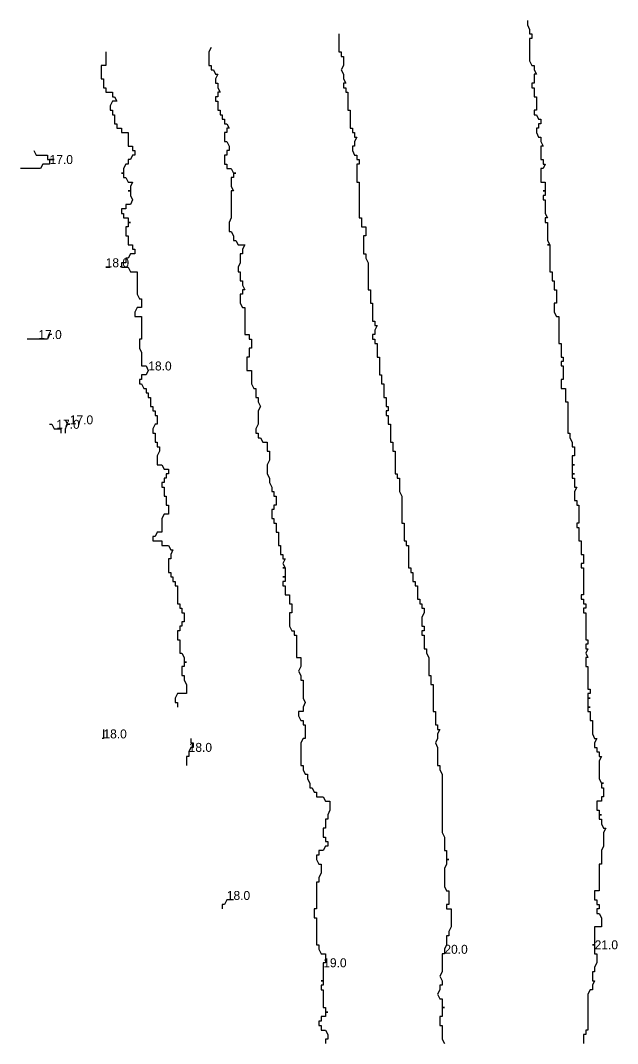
# Model space of a CAD drawing. Extents: x 570945 to 571084, y 5181390 to 5181594.
# Drawn here: x 570944.9 to 571011.4, y 5181480 to 5181594 of the extents above; entities that cross this region are included whole.
import ezdxf

# ---------------------------------------------------------------- set-up
doc = ezdxf.new("R2010")
doc.units = 0
for name, color, linetype in [('170', 7, 'CONTINUOUS'), ('180', 7, 'CONTINUOUS'), ('190', 7, 'CONTINUOUS'), ('200', 7, 'CONTINUOUS'), ('210', 7, 'CONTINUOUS')]:
    doc.layers.add(name, color=color, linetype=linetype)

msp = doc.modelspace()

# ---------------------------------------------------------------- linework, layer by layer
at = {"layer": '170'}
for points in [[(570946.375, 5181579.5), (570946.625, 5181579), (570946.875, 5181579), (570947.125, 5181579), (570947.375, 5181579), (570947.625, 5181579), (570947.875, 5181579), (570947.875, 5181578.5), (570948.125, 5181578.5), (570948.375, 5181578.5), (570948.625, 5181578.5), (570948.375, 5181578.5), (570948.125, 5181578.5), (570948.125, 5181578), (570947.875, 5181578), (570947.625, 5181578), (570947.375, 5181578), (570947.125, 5181577.5), (570946.875, 5181577.5), (570946.625, 5181577.5), (570946.375, 5181577.5), (570946.125, 5181577.5), (570945.875, 5181577.5), (570945.625, 5181577.5), (570945.375, 5181577.5), (570945.125, 5181577.5), (570944.875, 5181577.5)], [(570948.375, 5181559), (570948.125, 5181559), (570947.875, 5181558.5), (570947.625, 5181558.5), (570947.375, 5181558.5), (570947.125, 5181558.5), (570946.875, 5181558.5), (570946.625, 5181558.5), (570946.375, 5181558.5), (570946.125, 5181558.5), (570945.875, 5181558.5), (570945.625, 5181558.5)], [(570949.875, 5181549.5), (570950.125, 5181549), (570950.375, 5181549), (570950.125, 5181549), (570949.875, 5181548.5), (570949.875, 5181548)], [(570948.125, 5181549), (570948.375, 5181549), (570948.625, 5181548.5), (570948.875, 5181548.5), (570949.125, 5181548.5), (570949.375, 5181548.5), (570949.375, 5181548)]]:
    msp.add_lwpolyline(points, dxfattribs=at)
at = {"layer": '180'}
for points in [[(570954.375, 5181590.5), (570954.375, 5181590), (570954.375, 5181589.5), (570954.375, 5181589), (570954.125, 5181589), (570953.875, 5181589), (570953.875, 5181588.5), (570953.875, 5181588), (570953.875, 5181587.5), (570954.125, 5181587.5), (570954.125, 5181587), (570954.125, 5181586.5), (570954.375, 5181586.5), (570954.375, 5181586), (570954.625, 5181586), (570954.875, 5181586), (570955.125, 5181586), (570955.125, 5181585.5), (570955.375, 5181585.5), (570955.625, 5181585), (570955.375, 5181585), (570955.125, 5181585), (570954.875, 5181584.5), (570954.875, 5181584), (570955.125, 5181584), (570955.125, 5181583.5), (570955.375, 5181583.5), (570955.375, 5181583), (570955.375, 5181582.5), (570955.625, 5181582.5), (570955.625, 5181582), (570955.875, 5181582), (570956.125, 5181582), (570956.125, 5181581.5), (570956.375, 5181581.5), (570956.625, 5181581.5), (570956.875, 5181581.5), (570956.875, 5181581), (570956.875, 5181580.5), (570956.875, 5181580), (570957.125, 5181580), (570957.375, 5181580), (570957.375, 5181579.5), (570957.625, 5181579.5), (570957.625, 5181579), (570957.375, 5181579), (570957.125, 5181578.5), (570956.875, 5181578.5), (570956.875, 5181578), (570956.625, 5181578), (570956.375, 5181577.5), (570956.375, 5181577), (570956.125, 5181577), (570956.375, 5181577), (570956.375, 5181576.5), (570956.625, 5181576.5), (570956.875, 5181576), (570957.125, 5181576), (570957.375, 5181576), (570957.125, 5181575.5), (570957.125, 5181575), (570956.875, 5181575), (570957.125, 5181575), (570957.125, 5181574.5), (570957.375, 5181574), (570957.125, 5181573.5), (570956.875, 5181573.5), (570956.625, 5181573.5), (570956.625, 5181573), (570956.375, 5181573), (570956.125, 5181573), (570956.125, 5181572.5), (570956.375, 5181572.5), (570956.375, 5181572), (570956.625, 5181572), (570956.875, 5181572), (570956.875, 5181571.5), (570957.125, 5181571.5), (570956.875, 5181571.5), (570956.875, 5181571), (570956.625, 5181571), (570956.625, 5181570.5), (570956.625, 5181570), (570956.875, 5181570), (570956.875, 5181569.5), (570956.875, 5181569), (570957.125, 5181569), (570957.375, 5181569), (570957.375, 5181568.5), (570957.625, 5181568.5), (570957.625, 5181568), (570957.375, 5181568), (570957.125, 5181568), (570956.875, 5181567.5), (570956.625, 5181567.5), (570956.625, 5181567), (570956.375, 5181567), (570956.125, 5181567), (570956.125, 5181566.5), (570956.375, 5181566.5), (570956.625, 5181566.5), (570956.875, 5181566.5), (570957.125, 5181566), (570957.375, 5181566), (570957.625, 5181566), (570957.875, 5181566), (570957.875, 5181565.5), (570957.875, 5181565), (570957.875, 5181564.5), (570957.875, 5181564), (570957.875, 5181563.5), (570958.125, 5181563), (570958.375, 5181563), (570958.375, 5181562.5), (570958.375, 5181562), (570958.125, 5181562), (570957.875, 5181562), (570957.625, 5181561.5), (570957.625, 5181561), (570957.875, 5181561), (570958.125, 5181561), (570958.375, 5181561), (570958.375, 5181560.5), (570958.375, 5181560), (570958.375, 5181559.5), (570958.375, 5181559), (570958.375, 5181558.5), (570958.125, 5181558.5), (570958.125, 5181558), (570958.125, 5181557.5), (570958.375, 5181557), (570958.375, 5181556.5), (570958.375, 5181556), (570958.375, 5181555.5), (570958.625, 5181555.5), (570958.875, 5181555.5), (570959.125, 5181555), (570958.875, 5181554.5), (570958.625, 5181554.5), (570958.375, 5181554.5), (570958.375, 5181554), (570958.125, 5181554), (570958.125, 5181553.5), (570958.375, 5181553.5), (570958.625, 5181553), (570958.875, 5181553), (570958.875, 5181552.5), (570959.125, 5181552.5), (570959.125, 5181552), (570959.375, 5181552), (570959.375, 5181551.5), (570959.375, 5181551), (570959.625, 5181551), (570959.625, 5181550.5), (570959.875, 5181550.5), (570959.875, 5181550), (570960.125, 5181550), (570960.125, 5181549.5), (570960.125, 5181549), (570959.875, 5181549), (570959.625, 5181548.5), (570959.625, 5181548), (570959.875, 5181548), (570959.875, 5181547.5), (570959.875, 5181547), (570960.125, 5181547), (570960.125, 5181546.5), (570960.375, 5181546.5), (570960.375, 5181546), (570960.125, 5181545.5), (570960.125, 5181545), (570960.125, 5181544.5), (570960.375, 5181544.5), (570960.625, 5181544.5), (570960.875, 5181544), (570961.125, 5181544), (570961.375, 5181544), (570961.375, 5181543.5), (570961.125, 5181543.5), (570961.125, 5181543), (570960.875, 5181543), (570960.875, 5181542.5), (570960.625, 5181542.5), (570960.625, 5181542), (570960.875, 5181542), (570960.875, 5181541.5), (570960.875, 5181541), (570961.125, 5181541), (570961.125, 5181540.5), (570961.125, 5181540), (570961.375, 5181540), (570961.375, 5181539.5), (570961.375, 5181539), (570961.125, 5181539), (570960.875, 5181539), (570960.625, 5181538.5), (570960.625, 5181538), (570960.625, 5181537.5), (570960.625, 5181537), (570960.375, 5181537), (570960.125, 5181537), (570959.875, 5181536.5), (570959.625, 5181536.5), (570959.625, 5181536), (570959.875, 5181536), (570960.125, 5181536), (570960.375, 5181536), (570960.625, 5181536), (570960.625, 5181535.5), (570960.875, 5181535.5), (570961.125, 5181535.5), (570961.375, 5181535.5), (570961.625, 5181535), (570961.875, 5181535), (570961.625, 5181534.5), (570961.625, 5181534), (570961.375, 5181534), (570961.375, 5181533.5), (570961.375, 5181533), (570961.375, 5181532.5), (570961.625, 5181532.5), (570961.625, 5181532), (570961.875, 5181532), (570961.875, 5181531.5), (570962.125, 5181531.5), (570962.125, 5181531), (570962.375, 5181531), (570962.375, 5181530.5), (570962.375, 5181530), (570962.375, 5181529.5), (570962.375, 5181529), (570962.625, 5181529), (570962.625, 5181528.5), (570962.875, 5181528.5), (570962.875, 5181528), (570963.125, 5181528), (570963.125, 5181527.5), (570963.125, 5181527), (570962.875, 5181527), (570962.875, 5181526.5), (570962.625, 5181526.5), (570962.625, 5181526), (570962.375, 5181526), (570962.375, 5181525.5), (570962.375, 5181525), (570962.625, 5181525), (570962.625, 5181524.5), (570962.625, 5181524), (570962.625, 5181523.5), (570962.875, 5181523.5), (570963.125, 5181523), (570963.125, 5181522.5), (570963.375, 5181522.5), (570963.125, 5181522.5), (570963.125, 5181522), (570962.875, 5181522), (570962.875, 5181521.5), (570962.875, 5181521), (570963.125, 5181521), (570963.125, 5181520.5), (570963.375, 5181520), (570963.375, 5181519.5), (570963.375, 5181519), (570963.125, 5181519), (570962.875, 5181519), (570962.625, 5181519), (570962.375, 5181519), (570962.125, 5181518.5), (570962.125, 5181518), (570962.375, 5181518), (570962.375, 5181517.5)], [(570954.125, 5181515), (570954.125, 5181514.5), (570954.125, 5181514), (570954, 5181514)], [(570963.875, 5181514), (570963.875, 5181513.5), (570964.125, 5181513.5), (570964.125, 5181513), (570963.875, 5181513), (570963.625, 5181512.5), (570963.625, 5181512), (570963.375, 5181512), (570963.375, 5181511.5), (570963.375, 5181511)], [(570968.625, 5181496), (570968.375, 5181496), (570968.125, 5181496), (570967.875, 5181496), (570967.625, 5181495.5), (570967.375, 5181495.5), (570967.375, 5181495)]]:
    msp.add_lwpolyline(points, dxfattribs=at)
msp.add_lwpolyline([(570954.875, 5181566.5), (570954.625, 5181566.5), (570954.375, 5181566.5), (570954.625, 5181566.5), (570954.875, 5181566.5)], close=True, dxfattribs=at)
at = {"layer": '190'}
msp.add_lwpolyline([(570966.125, 5181591), (570965.875, 5181590.5), (570965.875, 5181590), (570965.875, 5181589.5), (570965.875, 5181589), (570966.125, 5181589), (570966.125, 5181588.5), (570966.375, 5181588.5), (570966.625, 5181588), (570966.875, 5181588), (570966.625, 5181587.5), (570966.625, 5181587), (570966.875, 5181587), (570966.875, 5181586.5), (570967.125, 5181586), (570966.875, 5181586), (570966.875, 5181585.5), (570966.625, 5181585.5), (570966.625, 5181585), (570966.875, 5181585), (570966.875, 5181584.5), (570966.875, 5181584), (570967.125, 5181584), (570967.125, 5181583.5), (570967.375, 5181583.5), (570967.375, 5181583), (570967.625, 5181583), (570967.625, 5181582.5), (570967.875, 5181582.5), (570968.125, 5181582), (570967.875, 5181582), (570967.875, 5181581.5), (570967.625, 5181581.5), (570967.625, 5181581), (570967.625, 5181580.5), (570967.875, 5181580.5), (570968.125, 5181580), (570968.125, 5181579.5), (570967.875, 5181579.5), (570967.875, 5181579), (570967.625, 5181579), (570967.625, 5181578.5), (570967.625, 5181578), (570967.875, 5181578), (570967.875, 5181577.5), (570968.125, 5181577.5), (570968.375, 5181577.5), (570968.625, 5181577), (570968.875, 5181577), (570968.625, 5181577), (570968.625, 5181576.5), (570968.375, 5181576.5), (570968.375, 5181576), (570968.375, 5181575.5), (570968.625, 5181575), (570968.375, 5181575), (570968.375, 5181574.5), (570968.375, 5181574), (570968.375, 5181573.5), (570968.375, 5181573), (570968.375, 5181572.5), (570968.375, 5181572), (570968.125, 5181571.5), (570968.125, 5181571), (570968.125, 5181570.5), (570968.375, 5181570.5), (570968.625, 5181570), (570968.625, 5181569.5), (570968.875, 5181569.5), (570969.125, 5181569), (570969.375, 5181569), (570969.625, 5181569), (570969.875, 5181569), (570969.625, 5181568.5), (570969.625, 5181568), (570969.375, 5181568), (570969.375, 5181567.5), (570969.375, 5181567), (570969.125, 5181566.5), (570969.125, 5181566), (570969.375, 5181566), (570969.375, 5181565.5), (570969.375, 5181565), (570969.625, 5181565), (570969.625, 5181564.5), (570969.875, 5181564), (570969.625, 5181564), (570969.625, 5181563.5), (570969.375, 5181563.5), (570969.375, 5181563), (570969.375, 5181562.5), (570969.625, 5181562), (570969.875, 5181562), (570969.875, 5181561.5), (570969.875, 5181561), (570969.875, 5181560.5), (570969.875, 5181560), (570969.875, 5181559.5), (570969.875, 5181559), (570970.125, 5181559), (570970.375, 5181559), (570970.375, 5181558.5), (570970.625, 5181558.5), (570970.625, 5181558), (570970.625, 5181557.5), (570970.375, 5181557.5), (570970.375, 5181557), (570970.375, 5181556.5), (570970.125, 5181556.5), (570970.125, 5181556), (570970.125, 5181555.5), (570970.125, 5181555), (570970.375, 5181555), (570970.625, 5181555), (570970.625, 5181554.5), (570970.625, 5181554), (570970.625, 5181553.5), (570970.875, 5181553), (570971.125, 5181553), (570971.125, 5181552.5), (570971.125, 5181552), (570971.375, 5181552), (570971.375, 5181551.5), (570971.625, 5181551), (570971.375, 5181550.5), (570971.375, 5181550), (570971.375, 5181549.5), (570971.375, 5181549), (570971.125, 5181548.5), (570971.125, 5181548), (570971.375, 5181548), (570971.375, 5181547.5), (570971.625, 5181547.5), (570971.875, 5181547), (570972.125, 5181547), (570972.375, 5181547), (570972.375, 5181546.5), (570972.375, 5181546), (570972.625, 5181546), (570972.625, 5181545.5), (570972.625, 5181545), (570972.375, 5181544.5), (570972.375, 5181544), (570972.375, 5181543.5), (570972.625, 5181543), (570972.625, 5181542.5), (570972.875, 5181542), (570972.875, 5181541.5), (570973.125, 5181541.5), (570973.125, 5181541), (570973.375, 5181541), (570973.375, 5181540.5), (570973.375, 5181540), (570973.125, 5181540), (570973.125, 5181539.5), (570972.875, 5181539.5), (570972.875, 5181539), (570972.875, 5181538.5), (570973.125, 5181538.5), (570973.125, 5181538), (570973.375, 5181538), (570973.375, 5181537.5), (570973.375, 5181537), (570973.625, 5181537), (570973.625, 5181536.5), (570973.625, 5181536), (570973.625, 5181535.5), (570973.875, 5181535.5), (570973.875, 5181535), (570973.875, 5181534.5), (570974.125, 5181534.5), (570974.125, 5181534), (570974.375, 5181534), (570974.125, 5181533.5), (570974.375, 5181533), (570974.125, 5181533), (570974.375, 5181533), (570974.375, 5181532.5), (570974.375, 5181532), (570974.125, 5181532), (570974.375, 5181532), (570974.375, 5181531.5), (570974.125, 5181531.5), (570974.125, 5181531), (570974.375, 5181531), (570974.375, 5181530.5), (570974.375, 5181530), (570974.625, 5181530), (570974.875, 5181530), (570974.875, 5181529.5), (570974.875, 5181529), (570975.125, 5181529), (570975.125, 5181528.5), (570975.125, 5181528), (570974.875, 5181528), (570974.875, 5181527.5), (570974.875, 5181527), (570974.875, 5181526.5), (570975.125, 5181526), (570975.375, 5181526), (570975.375, 5181525.5), (570975.625, 5181525.5), (570975.625, 5181525), (570975.625, 5181524.5), (570975.625, 5181524), (570975.625, 5181523.5), (570975.625, 5181523), (570975.875, 5181523), (570976.125, 5181523), (570976.125, 5181522.5), (570976.125, 5181522), (570975.875, 5181521.5), (570976.125, 5181521), (570976.125, 5181520.5), (570976.375, 5181520.5), (570976.375, 5181520), (570976.375, 5181519.5), (570976.375, 5181519), (570976.375, 5181518.5), (570976.625, 5181518), (570976.375, 5181517.5), (570976.375, 5181517), (570976.125, 5181517), (570975.875, 5181517), (570975.875, 5181516.5), (570976.125, 5181516), (570976.375, 5181516), (570976.375, 5181515.5), (570976.625, 5181515.5), (570976.625, 5181515), (570976.625, 5181514.5), (570976.625, 5181514), (570976.375, 5181514), (570976.125, 5181513.5), (570976.125, 5181513), (570976.125, 5181512.5), (570976.125, 5181512), (570976.125, 5181511.5), (570976.125, 5181511), (570976.375, 5181511), (570976.375, 5181510.5), (570976.625, 5181510), (570976.875, 5181510), (570976.875, 5181509.5), (570977.125, 5181509), (570977.125, 5181508.5), (570977.375, 5181508.5), (570977.625, 5181508), (570977.875, 5181508), (570977.875, 5181507.5), (570978.125, 5181507.5), (570978.375, 5181507.5), (570978.625, 5181507.5), (570978.875, 5181507), (570979.125, 5181507), (570979.375, 5181507), (570979.375, 5181506.5), (570979.375, 5181506), (570979.125, 5181505.5), (570979.125, 5181505), (570978.875, 5181505), (570978.875, 5181504.5), (570978.875, 5181504), (570978.625, 5181504), (570978.625, 5181503.5), (570978.625, 5181503), (570978.875, 5181503), (570978.875, 5181502.5), (570979.125, 5181502.5), (570979.125, 5181502), (570978.875, 5181502), (570978.625, 5181501.5), (570978.375, 5181501.5), (570978.125, 5181501.5), (570978.125, 5181501), (570977.875, 5181501), (570977.875, 5181500.5), (570978.125, 5181500), (570978.375, 5181500), (570978.375, 5181499.5), (570978.375, 5181499), (570978.125, 5181498.5), (570978.125, 5181498), (570977.875, 5181498), (570977.875, 5181497.5), (570977.875, 5181497), (570977.875, 5181496.5), (570977.875, 5181496), (570977.875, 5181495.5), (570977.875, 5181495), (570977.625, 5181495), (570977.625, 5181494.5), (570977.625, 5181494), (570977.875, 5181494), (570977.875, 5181493.5), (570977.875, 5181493), (570977.875, 5181492.5), (570977.875, 5181492), (570977.875, 5181491.5), (570977.875, 5181491), (570978.125, 5181491), (570978.125, 5181490.5), (570978.375, 5181490), (570978.625, 5181490), (570978.875, 5181490), (570978.875, 5181489.5), (570978.875, 5181489), (570978.625, 5181489), (570978.625, 5181488.5), (570978.625, 5181488), (570978.625, 5181487.5), (570978.625, 5181487), (570978.375, 5181487), (570978.625, 5181487), (570978.625, 5181486.5), (570978.375, 5181486.5), (570978.375, 5181486), (570978.625, 5181486), (570978.625, 5181485.5), (570978.625, 5181485), (570978.625, 5181484.5), (570978.625, 5181484), (570978.875, 5181484), (570978.875, 5181483.5), (570979.125, 5181483.5), (570978.875, 5181483.5), (570978.875, 5181483), (570978.625, 5181483), (570978.375, 5181483), (570978.375, 5181482.5), (570978.125, 5181482.5), (570978.125, 5181482), (570978.375, 5181482), (570978.375, 5181481.5), (570978.625, 5181481.5), (570978.875, 5181481.5), (570979.125, 5181481), (570979.125, 5181480.5), (570978.875, 5181480.5), (570978.875, 5181480)], dxfattribs=at)
at = {"layer": '200'}
msp.add_lwpolyline([(570980.375, 5181592.5), (570980.375, 5181592), (570980.375, 5181591.5), (570980.375, 5181591), (570980.375, 5181590.5), (570980.625, 5181590.5), (570980.625, 5181590), (570980.875, 5181590), (570980.875, 5181589.5), (570980.875, 5181589), (570980.625, 5181588.5), (570980.875, 5181588), (570980.875, 5181587.5), (570981.125, 5181587), (570980.875, 5181587), (570980.875, 5181586.5), (570981.125, 5181586.5), (570981.125, 5181586), (570981.375, 5181586), (570981.375, 5181585.5), (570981.375, 5181585), (570981.375, 5181584.5), (570981.375, 5181584), (570981.625, 5181584), (570981.625, 5181583.5), (570981.625, 5181583), (570981.625, 5181582.5), (570981.625, 5181582), (570981.875, 5181582), (570981.875, 5181581.5), (570982.125, 5181581.5), (570982.125, 5181581), (570982.375, 5181581), (570982.125, 5181580.5), (570982.125, 5181580), (570981.875, 5181580), (570981.875, 5181579.5), (570982.125, 5181579), (570982.375, 5181579), (570982.375, 5181578.5), (570982.625, 5181578.5), (570982.625, 5181578), (570982.375, 5181578), (570982.375, 5181577.5), (570982.375, 5181577), (570982.375, 5181576.5), (570982.375, 5181576), (570982.625, 5181576), (570982.625, 5181575.5), (570982.625, 5181575), (570982.625, 5181574.5), (570982.625, 5181574), (570982.625, 5181573.5), (570982.625, 5181573), (570982.625, 5181572.5), (570982.625, 5181572), (570982.875, 5181572), (570982.875, 5181571.5), (570982.875, 5181571), (570983.125, 5181571), (570983.375, 5181571), (570983.375, 5181570.5), (570983.375, 5181570), (570983.125, 5181570), (570983.125, 5181569.5), (570983.125, 5181569), (570983.125, 5181568.5), (570983.125, 5181568), (570983.375, 5181568), (570983.375, 5181567.5), (570983.625, 5181567), (570983.625, 5181566.5), (570983.625, 5181566), (570983.625, 5181565.5), (570983.625, 5181565), (570983.625, 5181564.5), (570983.625, 5181564), (570983.875, 5181564), (570983.875, 5181563.5), (570983.875, 5181563), (570983.875, 5181562.5), (570984.125, 5181562.5), (570984.125, 5181562), (570984.125, 5181561.5), (570984.125, 5181561), (570984.125, 5181560.5), (570984.375, 5181560.5), (570984.375, 5181560), (570984.625, 5181560), (570984.375, 5181559.5), (570984.375, 5181559), (570984.125, 5181559), (570984.125, 5181558.5), (570984.375, 5181558.5), (570984.375, 5181558), (570984.625, 5181558), (570984.625, 5181557.5), (570984.625, 5181557), (570984.625, 5181556.5), (570984.875, 5181556.5), (570984.875, 5181556), (570984.875, 5181555.5), (570984.875, 5181555), (570984.875, 5181554.5), (570985.125, 5181554.5), (570985.125, 5181554), (570985.125, 5181553.5), (570985.375, 5181553.5), (570985.375, 5181553), (570985.375, 5181552.5), (570985.375, 5181552), (570985.625, 5181552), (570985.625, 5181551.5), (570985.625, 5181551), (570985.875, 5181551), (570985.875, 5181550.5), (570985.625, 5181550.5), (570985.625, 5181550), (570985.875, 5181550), (570985.875, 5181549.5), (570985.875, 5181549), (570986.125, 5181549), (570986.125, 5181548.5), (570986.125, 5181548), (570986.125, 5181547.5), (570986.125, 5181547), (570986.375, 5181547), (570986.375, 5181546.5), (570986.375, 5181546), (570986.625, 5181546), (570986.625, 5181545.5), (570986.625, 5181545), (570986.625, 5181544.5), (570986.625, 5181544), (570986.625, 5181543.5), (570986.875, 5181543.5), (570986.875, 5181543), (570987.125, 5181543), (570987.125, 5181542.5), (570987.125, 5181542), (570987.125, 5181541.5), (570987.375, 5181541), (570987.375, 5181540.5), (570987.375, 5181540), (570987.375, 5181539.5), (570987.375, 5181539), (570987.375, 5181538.5), (570987.375, 5181538), (570987.625, 5181538), (570987.625, 5181537.5), (570987.625, 5181537), (570987.625, 5181536.5), (570987.625, 5181536), (570987.875, 5181536), (570987.875, 5181535.5), (570988.125, 5181535.5), (570988.125, 5181535), (570988.125, 5181534.5), (570988.125, 5181534), (570988.125, 5181533.5), (570988.125, 5181533), (570988.375, 5181533), (570988.375, 5181532.5), (570988.625, 5181532.5), (570988.625, 5181532), (570988.625, 5181531.5), (570988.875, 5181531.5), (570988.875, 5181531), (570989.125, 5181531), (570989.125, 5181530.5), (570989.125, 5181530), (570989.125, 5181529.5), (570989.375, 5181529.5), (570989.375, 5181529), (570989.625, 5181529), (570989.625, 5181528.5), (570989.875, 5181528.5), (570989.875, 5181528), (570989.625, 5181527.5), (570989.625, 5181527), (570989.625, 5181526.5), (570989.875, 5181526.5), (570989.875, 5181526), (570989.625, 5181526), (570989.625, 5181525.5), (570989.875, 5181525.5), (570989.875, 5181525), (570989.875, 5181524.5), (570989.875, 5181524), (570990.125, 5181524), (570990.125, 5181523.5), (570990.375, 5181523), (570990.375, 5181522.5), (570990.375, 5181522), (570990.375, 5181521.5), (570990.375, 5181521), (570990.625, 5181521), (570990.625, 5181520.5), (570990.625, 5181520), (570990.875, 5181520), (570990.875, 5181519.5), (570990.875, 5181519), (570990.875, 5181518.5), (570990.875, 5181518), (570990.875, 5181517.5), (570990.875, 5181517), (570991.125, 5181517), (570991.125, 5181516.5), (570991.125, 5181516), (570991.125, 5181515.5), (570991.375, 5181515.5), (570991.375, 5181515), (570991.625, 5181515), (570991.375, 5181514.5), (570991.375, 5181514), (570991.125, 5181513.5), (570991.375, 5181513), (570991.375, 5181512.5), (570991.375, 5181512), (570991.375, 5181511.5), (570991.375, 5181511), (570991.625, 5181511), (570991.625, 5181510.5), (570991.875, 5181510), (570991.875, 5181509.5), (570991.875, 5181509), (570991.875, 5181508.5), (570991.875, 5181508), (570991.875, 5181507.5), (570991.875, 5181507), (570991.875, 5181506.5), (570991.875, 5181506), (570991.875, 5181505.5), (570991.875, 5181505), (570991.875, 5181504.5), (570991.875, 5181504), (570991.875, 5181503.5), (570992.125, 5181503), (570992.125, 5181502.5), (570992.125, 5181502), (570992.125, 5181501.5), (570992.375, 5181501.5), (570992.375, 5181501), (570992.375, 5181500.5), (570992.625, 5181500.5), (570992.375, 5181500.5), (570992.375, 5181500), (570992.125, 5181499.5), (570992.125, 5181499), (570992.125, 5181498.5), (570992.125, 5181498), (570992.125, 5181497.5), (570992.375, 5181497), (570992.625, 5181497), (570992.625, 5181496.5), (570992.625, 5181496), (570992.625, 5181495.5), (570992.375, 5181495.5), (570992.375, 5181495), (570992.625, 5181495), (570992.875, 5181495), (570992.875, 5181494.5), (570992.875, 5181494), (570992.875, 5181493.5), (570992.875, 5181493), (570992.625, 5181492.5), (570992.625, 5181492), (570992.375, 5181492), (570992.375, 5181491.5), (570992.375, 5181491), (570992.125, 5181490.5), (570992.125, 5181490), (570991.875, 5181490), (570991.875, 5181489.5), (570991.875, 5181489), (570991.875, 5181488.5), (570991.875, 5181488), (570991.625, 5181487.5), (570991.875, 5181487), (570991.875, 5181486.5), (570991.625, 5181486.5), (570991.625, 5181486), (570991.375, 5181485.5), (570991.625, 5181485), (570991.875, 5181485), (570991.875, 5181484.5), (570991.875, 5181484), (570992.125, 5181484), (570991.875, 5181484), (570991.875, 5181483.5), (570991.875, 5181483), (570991.625, 5181483), (570991.625, 5181482.5), (570991.625, 5181482), (570991.875, 5181482), (570991.875, 5181481.5), (570991.875, 5181481), (570991.875, 5181480.5), (570992.125, 5181480)], dxfattribs=at)
at = {"layer": '210'}
msp.add_lwpolyline([(571001.375, 5181594), (571001.375, 5181593.5), (571001.625, 5181593), (571001.625, 5181592.5), (571001.875, 5181592.5), (571001.875, 5181592), (571001.625, 5181592), (571001.625, 5181591.5), (571001.625, 5181591), (571001.625, 5181590.5), (571001.625, 5181590), (571001.625, 5181589.5), (571001.875, 5181589), (571002.125, 5181589), (571002.125, 5181588.5), (571002.375, 5181588), (571002.125, 5181588), (571002.125, 5181587.5), (571002.125, 5181587), (571001.875, 5181587), (571001.875, 5181586.5), (571002.125, 5181586.5), (571002.125, 5181586), (571002.125, 5181585.5), (571002.375, 5181585.5), (571002.375, 5181585), (571002.375, 5181584.5), (571002.375, 5181584), (571002.125, 5181584), (571002.125, 5181583.5), (571002.375, 5181583.5), (571002.625, 5181583), (571002.875, 5181583), (571002.875, 5181582.5), (571002.625, 5181582.5), (571002.625, 5181582), (571002.375, 5181582), (571002.375, 5181581.5), (571002.625, 5181581), (571002.875, 5181581), (571002.875, 5181580.5), (571003.125, 5181580), (571002.875, 5181580), (571002.875, 5181579.5), (571002.875, 5181579), (571002.875, 5181578.5), (571003.125, 5181578.5), (571003.125, 5181578), (571003.375, 5181578), (571003.125, 5181577.5), (571002.875, 5181577.5), (571002.875, 5181577), (571002.875, 5181576.5), (571002.875, 5181576), (571003.125, 5181576), (571003.375, 5181576), (571003.375, 5181575.5), (571003.375, 5181575), (571003.125, 5181575), (571003.375, 5181575), (571003.375, 5181574.5), (571003.125, 5181574.5), (571003.125, 5181574), (571003.375, 5181574), (571003.375, 5181573.5), (571003.375, 5181573), (571003.375, 5181572.5), (571003.625, 5181572), (571003.375, 5181572), (571003.375, 5181571.5), (571003.625, 5181571.5), (571003.625, 5181571), (571003.625, 5181570.5), (571003.625, 5181570), (571003.625, 5181569.5), (571003.875, 5181569), (571003.625, 5181569), (571003.875, 5181569), (571003.875, 5181568.5), (571003.875, 5181568), (571003.875, 5181567.5), (571003.875, 5181567), (571003.875, 5181566.5), (571003.875, 5181566), (571004.125, 5181566), (571004.125, 5181565.5), (571004.125, 5181565), (571004.375, 5181565), (571004.375, 5181564.5), (571004.375, 5181564), (571004.625, 5181564), (571004.625, 5181563.5), (571004.625, 5181563), (571004.625, 5181562.5), (571004.375, 5181562.5), (571004.375, 5181562), (571004.375, 5181561.5), (571004.625, 5181561), (571004.875, 5181561), (571004.875, 5181560.5), (571004.875, 5181560), (571004.875, 5181559.5), (571004.875, 5181559), (571004.875, 5181558.5), (571004.875, 5181558), (571005.125, 5181558), (571005.125, 5181557.5), (571005.125, 5181557), (571005.125, 5181556.5), (571005.375, 5181556.5), (571005.375, 5181556), (571005.125, 5181556), (571005.125, 5181555.5), (571005.375, 5181555.5), (571005.375, 5181555), (571005.375, 5181554.5), (571005.375, 5181554), (571005.125, 5181554), (571005.125, 5181553.5), (571005.125, 5181553), (571005.375, 5181553), (571005.625, 5181553), (571005.625, 5181552.5), (571005.625, 5181552), (571005.625, 5181551.5), (571005.875, 5181551.5), (571005.875, 5181551), (571005.875, 5181550.5), (571005.875, 5181550), (571005.875, 5181549.5), (571005.875, 5181549), (571005.875, 5181548.5), (571005.875, 5181548), (571006.125, 5181548), (571006.125, 5181547.5), (571006.375, 5181547), (571006.375, 5181546.5), (571006.625, 5181546.5), (571006.625, 5181546), (571006.625, 5181545.5), (571006.375, 5181545.5), (571006.375, 5181545), (571006.375, 5181544.5), (571006.625, 5181544.5), (571006.375, 5181544.5), (571006.375, 5181544), (571006.375, 5181543.5), (571006.625, 5181543.5), (571006.375, 5181543.5), (571006.375, 5181543), (571006.625, 5181543), (571006.625, 5181542.5), (571006.625, 5181542), (571006.875, 5181542), (571006.625, 5181541.5), (571006.625, 5181541), (571006.625, 5181540.5), (571006.875, 5181540.5), (571006.875, 5181540), (571007.125, 5181540), (571007.125, 5181539.5), (571007.125, 5181539), (571007.125, 5181538.5), (571007.125, 5181538), (571006.875, 5181538), (571006.875, 5181537.5), (571007.125, 5181537.5), (571007.125, 5181537), (571007.125, 5181536.5), (571007.125, 5181536), (571007.375, 5181536), (571007.375, 5181535.5), (571007.375, 5181535), (571007.375, 5181534.5), (571007.625, 5181534.5), (571007.625, 5181534), (571007.625, 5181533.5), (571007.375, 5181533.5), (571007.375, 5181533), (571007.625, 5181533), (571007.625, 5181532.5), (571007.625, 5181532), (571007.625, 5181531.5), (571007.625, 5181531), (571007.625, 5181530.5), (571007.625, 5181530), (571007.375, 5181530), (571007.375, 5181529.5), (571007.625, 5181529.5), (571007.625, 5181529), (571007.875, 5181529), (571007.875, 5181528.5), (571007.625, 5181528.5), (571007.625, 5181528), (571007.875, 5181528), (571007.875, 5181527.5), (571007.875, 5181527), (571007.875, 5181526.5), (571007.875, 5181526), (571007.875, 5181525.5), (571007.875, 5181525), (571008.125, 5181525), (571008.125, 5181524.5), (571007.875, 5181524.5), (571007.875, 5181524), (571008.125, 5181524), (571007.875, 5181523.5), (571008.125, 5181523), (571007.875, 5181523), (571007.875, 5181522.5), (571007.875, 5181522), (571008.125, 5181522), (571008.125, 5181521.5), (571008.125, 5181521), (571008.125, 5181520.5), (571008.125, 5181520), (571008.125, 5181519.5), (571008.375, 5181519.5), (571008.375, 5181519), (571008.125, 5181519), (571008.125, 5181518.5), (571008.375, 5181518.5), (571008.125, 5181518.5), (571008.125, 5181518), (571008.125, 5181517.5), (571008.375, 5181517.5), (571008.125, 5181517.5), (571008.125, 5181517), (571008.375, 5181517), (571008.375, 5181516.5), (571008.375, 5181516), (571008.625, 5181516), (571008.625, 5181515.5), (571008.625, 5181515), (571008.625, 5181514.5), (571008.875, 5181514), (571009.125, 5181514), (571008.875, 5181513.5), (571008.875, 5181513), (571009.125, 5181513), (571009.125, 5181512.5), (571009.375, 5181512.5), (571009.375, 5181512), (571009.625, 5181512), (571009.375, 5181511.5), (571009.375, 5181511), (571009.375, 5181510.5), (571009.375, 5181510), (571009.375, 5181509.5), (571009.625, 5181509), (571009.875, 5181509), (571009.625, 5181509), (571009.625, 5181508.5), (571009.875, 5181508.5), (571009.875, 5181508), (571009.875, 5181507.5), (571009.625, 5181507.5), (571009.625, 5181507), (571009.375, 5181507), (571009.125, 5181507), (571009.125, 5181506.5), (571009.125, 5181506), (571009.375, 5181506), (571009.375, 5181505.5), (571009.625, 5181505.5), (571009.375, 5181505.5), (571009.375, 5181505), (571009.625, 5181505), (571009.625, 5181504.5), (571009.875, 5181504), (571010.125, 5181504), (571009.875, 5181503.5), (571009.875, 5181503), (571009.875, 5181502.5), (571009.875, 5181502), (571009.625, 5181501.5), (571009.625, 5181501), (571009.625, 5181500.5), (571009.625, 5181500), (571009.375, 5181500), (571009.375, 5181499.5), (571009.375, 5181499), (571009.375, 5181498.5), (571009.375, 5181498), (571009.375, 5181497.5), (571009.375, 5181497), (571009.125, 5181497), (571008.875, 5181497), (571008.875, 5181496.5), (571008.875, 5181496), (571009.125, 5181496), (571009.125, 5181495.5), (571009.375, 5181495.5), (571009.375, 5181495), (571009.125, 5181495), (571009.125, 5181494.5), (571009.375, 5181494.5), (571009.625, 5181494), (571009.625, 5181493.5), (571009.625, 5181493), (571009.375, 5181493), (571009.125, 5181493), (571008.875, 5181493), (571008.875, 5181492.5), (571008.875, 5181492), (571008.875, 5181491.5), (571008.875, 5181491), (571008.625, 5181491), (571008.875, 5181491), (571008.875, 5181490.5), (571008.875, 5181490), (571009.125, 5181490), (571009.125, 5181489.5), (571009.125, 5181489), (571008.875, 5181488.5), (571008.875, 5181488), (571008.625, 5181488), (571008.625, 5181487.5), (571008.625, 5181487), (571008.875, 5181487), (571008.625, 5181486.5), (571008.625, 5181486), (571008.375, 5181486), (571008.125, 5181485.5), (571008.125, 5181485), (571008.125, 5181484.5), (571008.125, 5181484), (571008.125, 5181483.5), (571008.125, 5181483), (571008.125, 5181482.5), (571008.125, 5181482), (571008.125, 5181481.5), (571007.875, 5181481.5), (571007.875, 5181481), (571007.625, 5181481), (571007.625, 5181480.5), (571007.625, 5181480)], dxfattribs=at)

# ---------------------------------------------------------------- texts
at = {"layer": '170'}
for p in [(570948.125, 5181578, 17), (570946.875, 5181558.5, 17), (570948.875, 5181548.5, 17), (570950.375, 5181549, 17)]:
    msp.add_text('17.0', height=1, dxfattribs=at).set_placement(p)
at = {"layer": '180'}
for p in [(570954.375, 5181566.5, 18), (570959.125, 5181555, 18), (570954.125, 5181514, 18), (570963.625, 5181512.5, 18), (570967.875, 5181496, 18)]:
    msp.add_text('18.0', height=1, dxfattribs=at).set_placement(p)
at = {"layer": '190'}
msp.add_text('19.0', height=1, dxfattribs=at).set_placement((570978.625, 5181488.5, 19))
at = {"layer": '200'}
msp.add_text('20.0', height=1, dxfattribs=at).set_placement((570992.125, 5181490, 20))
at = {"layer": '210'}
msp.add_text('21.0', height=1, dxfattribs=at).set_placement((571008.875, 5181490.5, 21))

doc.saveas('drawing.dxf')
